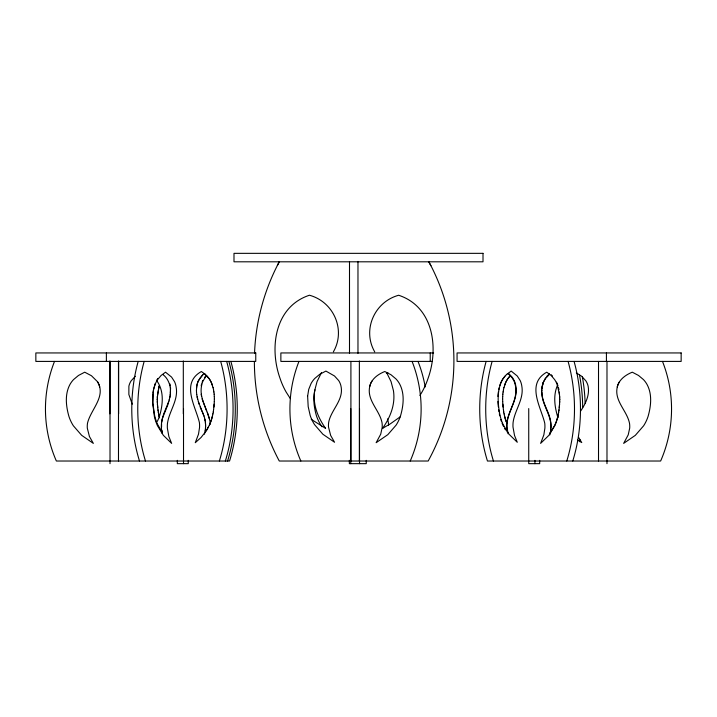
<?xml version="1.0" encoding="UTF-8"?>
<svg xmlns="http://www.w3.org/2000/svg" width="717" height="717" viewBox="0 0 717 717"><rect width="100%" height="100%" fill="white"/><g stroke="black" fill="none" stroke-linecap="round" stroke-linejoin="round"><path stroke-width="1.08" d="M214.311 401.637L214.365 398.939M559.663 402.318L559.78 399.082M157.292 399.763L157.265 396.618M502.635 399.082L502.689 396.483M170.386 393.122C171.04 386.167 168.513 378.8 162.867 374.471M196.44 390.317L196.754 386.185A16.374 11.58 -90 0 1 198.349 380.844L202.597 374.919M541.792 390.998L541.944 388.273M214.311 401.493L213.917 407.041M559.735 401.637L559.269 407.722M152.972 393.821L152.954 403.85L154.621 415.475A40.412 28.572 -90 0 0 157.713 424.643L162.445 432.736M157.346 397.308L159.049 385.8M497.939 396.483L498.351 391.867M502.689 396.618L502.841 394.126M205.394 429.16L205.528 427.359A22.335 15.792 -90 0 0 205.394 422.421M550.746 429.841L550.943 427.502A22.335 15.792 90 0 0 550.817 422.555C549.616 412.015 542.106 403.268 541.935 392.432M214.168 404.146L213.567 409.891M559.592 404.289L558.91 410.572M170.162 395.327L170.601 387.843M153.223 391.563L152.587 402.318L154.397 416.595A40.412 28.572 90 0 0 157.489 425.764L163.368 435.344L171.632 443.384L168.871 436.554L167.366 428.183A22.335 15.792 -90 0 1 167.491 423.236C169.257 410.895 178.605 400.059 176.131 387.01A16.374 11.58 90 0 0 174.536 381.668L171.578 377.097L165.519 372.195L161.11 375.457L157.615 379.598A24.871 17.584 -90 0 0 155.033 384.617L153.814 388.453M157.498 394.942L159.129 386.49M502.841 394.26L503.101 391.867M196.521 388.273L196.754 386.329A16.374 11.58 90 0 1 198.349 380.987L200.168 377.85L204.031 373.656M205.179 430.827L205.394 429.026M550.531 431.509L550.817 429.16M161.728 422.116L161.943 420.485M213.281 411.934L213.567 409.748M558.624 412.616L558.991 409.891M169.786 397.621L170.386 394.207M152.999 392.683L153.581 389.403M503.101 392.002L503.459 389.698M369.766 386.329C366.53 400.238 379.481 409.963 381.991 422.555A22.335 22.335 0 0 1 382.179 427.502L380.718 434.188L376.147 442.694L387.825 434.663L396.142 425.082A40.412 40.412 0 0 0 400.516 415.905C403.501 405.598 404.854 393.767 399.611 383.936A24.871 24.871 0 0 0 395.954 378.917L391.016 374.767L384.787 371.514C378.137 374.166 371.397 378.935 369.766 386.329A16.374 16.374 0 0 1 372.033 380.987M617.274 387.01C614.039 400.92 626.99 410.644 629.499 423.236A22.335 22.335 0 0 1 629.687 428.183L628.217 434.869L623.647 443.384L635.325 435.344L643.651 425.764A40.412 40.412 0 0 0 648.025 416.595C651.009 406.279 652.353 394.449 647.119 384.617A24.871 24.871 0 0 0 643.463 379.598L638.515 375.457L632.286 372.195C625.645 374.848 618.905 379.616 617.274 387.01A16.374 16.374 0 0 1 619.533 381.668M212.922 413.942L213.281 411.8M558.695 411.934L557.853 416.595A40.412 28.572 90 0 1 554.761 425.764L548.881 435.344L540.618 443.384L543.853 434.869L544.884 428.183A22.335 15.792 -90 0 0 544.759 423.236C540.878 406.799 525.902 383.828 546.73 372.195L551.131 375.457L554.626 379.598A24.871 17.584 90 0 1 557.217 384.617L559.502 394.942M205.179 430.693L204.488 434.188M550.226 433.185L550.602 430.827M162.248 418.862L161.504 423.236A22.335 15.792 -90 0 0 161.379 428.183L162.024 433.185M212.922 413.808L212.501 415.905A40.412 28.572 90 0 1 209.418 425.082M558.346 413.942L557.925 415.905A40.412 28.572 -90 0 1 554.833 425.082L550.1 433.176M153.357 390.523L155.257 383.496M169.257 399.996L170.01 396.501M498.709 389.698L499.166 387.637M503.459 389.842L503.917 387.637M549.84 434.869L550.298 432.503M315.014 389.842C312.818 398.419 314.019 407.516 316.484 415.905A40.412 40.412 0 0 0 320.858 425.082L322.014 426.785M162.024 419.983L163.664 414.023L168.809 401.341M169.481 398.876L167.751 405.006L162.409 418.361M503.917 387.772L505.135 383.801A24.871 17.584 -90 0 1 507.717 378.773L509.948 375.914M499.722 385.665L500.385 383.801A24.871 17.584 90 0 1 502.967 378.773L505.494 375.618M504.472 385.8L505.135 383.936A24.871 17.584 90 0 1 507.717 378.917L509.948 376.058M333.378 351.841C346.096 329.919 333.611 301.767 309.439 295.225C274.638 306.688 269.18 347.924 280.015 378.271A75.428 75.428 0 0 0 286.2 392.163L290.349 398.625M557.342 385.665C553.246 395.201 554.564 406.082 557.378 415.77A40.412 40.412 0 0 0 558.068 417.697M277.362 265.487L279.28 261.804A211.658 211.658 0 0 0 254.544 353.123M208.602 426.651L205.752 431.643M321.494 372.571L317.048 381.587L314.655 390.711A41.783 41.783 0 0 0 314.315 399.952C315.095 410.312 319.665 420.001 325.599 428.381L311.223 419.328M206.765 430.066L209.418 424.948A40.412 28.572 90 0 0 212.501 415.77M419.92 395.461L421.91 392.19A75.428 75.428 0 0 0 428.094 378.298C438.929 347.942 433.471 306.706 398.67 295.252C374.507 301.794 362.013 329.945 374.731 351.868M545.592 377.85L543.083 382.681L541.873 388.955A129.535 129.535 0 0 1 542.984 382.95M205.752 431.509L201.038 437.513L195.275 442.694L198.501 434.188L199.541 427.502A22.335 15.792 -90 0 0 199.407 422.555C195.526 406.118 180.55 383.147 201.378 371.514L205.788 374.767M504.329 376.999L503.262 378.477A24.871 17.584 -90 0 0 500.681 383.496C496.917 393.723 497.957 404.997 500.045 415.475A40.412 28.572 -90 0 0 503.128 424.643L509.016 434.233L517.271 442.264L514.519 435.434L513.005 427.063A22.335 15.792 -90 0 1 513.139 422.116C514.896 409.774 524.244 398.948 521.779 385.889A16.374 11.58 90 0 0 520.183 380.548L517.226 375.977L511.167 371.074L506.462 374.632M580.591 411.128C585.484 403.94 589.849 395.121 588.119 386.185A16.374 16.374 0 0 0 585.861 380.844L581.675 376.273L576.325 372.867M204.623 377.411L205.761 375.977M206.057 376.273L203.099 380.844A16.374 11.58 90 0 0 201.504 386.185C199.039 399.244 208.387 410.07 210.144 422.421A22.335 15.792 90 0 1 210.278 424.061M546.73 376.416L549.455 373.79M505.198 375.914L506.758 374.337M135.325 376.273L131.139 380.844A16.374 16.374 0 0 0 128.881 386.185L128.863 394.511L132.269 404.191M549.383 374.471L545.52 378.531L543.701 381.668A16.374 11.58 90 0 0 542.097 387.01M400.31 416.747L390.487 423.729L382.511 428.407C388.444 420.028 393.015 410.339 393.794 399.978A41.783 41.783 0 0 0 393.454 390.738L391.061 381.605L386.615 372.598M386.373 373.351L387.87 372.562M433.624 352.943L280.867 352.943L280.867 361.413L432.055 361.413M577.481 440.059L581.747 442.559L578.637 437.433M428.676 261.804L430.917 265.684M204.417 373.449L209.283 378.908A24.871 17.584 -90 0 1 211.865 383.936L212.528 385.8M508.514 373.351L512.377 377.411L514.197 380.548A16.374 11.58 90 0 1 515.792 385.889C518.257 398.948 508.909 409.774 507.152 422.116A22.335 15.792 90 0 0 507.018 427.063L508.057 433.749M508.21 373.656L512.081 377.716L513.901 380.844A16.374 11.58 -90 0 1 515.496 386.185C517.961 399.244 508.613 410.07 506.856 422.421A22.335 15.792 -90 0 0 506.722 427.359L507.367 432.369M551.212 374.767L552.475 376.058M207.052 375.914L209.283 378.773A24.871 17.584 90 0 1 211.865 383.801L213.083 387.772M97.467 381.668L91.462 375.744L84.714 372.195L78.485 375.457L73.537 379.598A24.871 24.871 0 0 0 69.881 384.617C64.647 394.449 65.991 406.279 68.984 416.595A40.412 40.412 0 0 0 73.349 425.764L81.675 435.344L93.353 443.384L89.446 436.554L87.313 428.183A22.335 22.335 0 0 1 87.501 423.236C90.629 409.479 106.528 396.528 97.467 381.668A16.374 16.374 0 0 1 99.726 387.01M504.535 428.309L505.476 429.931M206.532 410.832L202.095 398.876M202.077 411.271L198.322 401.645M503.648 426.651L502.832 424.948A40.412 28.572 -90 0 1 502.088 423.2M200.124 406.826L204.013 416.066M207.267 412.427L209.337 418.862M202.812 412.723L204.488 417.679M557.951 385.8L557.288 383.936A24.871 17.584 90 0 0 556.526 382.161M199.147 404.325L197.112 396.797M387.565 418.862L388.291 422.116A22.335 22.335 0 0 1 388.542 425.405M204.488 417.545L205.179 420.924M558.507 387.772L558.964 389.842M213.083 387.637L213.541 389.842M197.641 399.315L196.736 394.511M504.078 413.808L504.499 415.905A40.412 28.572 -90 0 0 506.148 421.542M499.328 413.808L499.749 415.77M158.654 413.942L159.075 415.905A40.412 28.572 90 0 0 159.559 417.832M159.147 416.595L158.305 411.934M204.874 419.158L205.394 422.555A22.335 15.792 90 0 1 205.528 427.502M161.943 430.388L162.248 432.064M503.719 411.8L504.078 413.942M213.541 389.698L213.899 392.002M201.199 394.207L201.567 396.501M503.433 409.748L503.719 411.934M498.682 409.748L498.969 411.8M158.009 409.891L158.376 412.616M503.433 409.891L502.832 404.146M158.09 410.572L157.408 404.289M559.323 392.002L559.654 397.308M213.899 391.867L214.159 394.26M196.512 392.298L196.736 394.646M503.083 407.041L502.689 401.493M498.333 406.897L497.93 401.493M157.731 407.722L157.265 401.637M214.159 394.126L214.311 396.618M541.864 390.317C540.887 402.219 549.321 411.854 550.746 423.236A22.335 15.792 -90 0 1 550.871 428.183M196.44 390.173L196.512 392.432M559.735 396.618L559.708 399.763M214.311 396.483L214.365 399.082M502.635 398.939L502.689 401.637M157.22 399.082L157.337 402.318M606.985 361.413L606.985 463.657M606.43 352.943L606.43 361.413M598.516 361.413L598.516 461.022M539.677 460.35L539.677 463.657L528.734 463.657L528.734 408.573M534.927 460.35L534.927 463.657M430.227 352.943L430.227 361.413M366.244 460.35L366.244 463.657L349.349 463.657L349.349 460.314M359.522 408.573L359.522 463.657M359.369 360.974L359.369 461.022M357.971 261.4L357.971 353.338M350.909 361.413L350.909 461.022M350.756 408.573L350.756 463.657M349.502 261.804L349.502 353.338M188.266 460.35L188.266 463.657L177.323 463.657L177.323 460.35M183.516 408.573L183.516 463.657M183.31 360.974L183.31 413.852M118.637 360.974L118.637 413.852M118.484 361.413L118.484 461.022M110.015 361.413L110.015 463.657M109.871 360.974L109.871 413.852M106.385 352.943L106.385 361.413M228.884 361.413A129.535 91.597 -90 0 1 227.567 461.022M230.874 361.413A129.535 91.597 -90 0 1 229.548 461.022L56.365 461.022A129.535 129.535 0 0 1 54.51 361.413M201.208 385.889A16.374 11.58 -90 0 1 201.585 384.025M202.122 382.242A16.374 11.58 -90 0 1 202.803 380.548M662.49 361.413A129.535 129.535 0 0 1 660.635 461.022L487.452 461.022A129.535 91.597 90 0 1 486.126 361.413M254.383 361.395A211.658 211.658 0 0 0 279.28 461.022L428.192 461.022L428.999 459.48A208.127 208.127 0 0 0 428.999 262.046M418.029 361.413A129.535 129.535 0 0 1 425.19 386.965M579.488 374.991A129.535 91.597 -90 0 1 582.688 407.31M580.071 439.736A129.535 91.597 -90 0 1 579.712 441.726M582.383 376.972A129.535 91.588 -90 0 1 585.135 403.223M506.838 423.2A40.412 28.572 -90 0 1 504.499 415.77M300.844 461.022A129.535 129.535 0 0 1 298.971 361.413M412.078 361.413A129.535 129.535 0 0 1 410.214 461.022M156.431 380.351A24.871 24.871 0 0 1 158.726 383.801C163.96 393.633 162.616 405.463 159.622 415.77A40.412 40.412 0 0 1 157.283 421.408M493.439 461.022A129.535 91.597 -90 0 1 492.113 361.413M574.075 361.413A129.535 91.588 -90 0 1 572.758 461.022M568.088 361.413A129.535 91.588 -90 0 1 566.771 461.022M501.398 421.408A40.412 28.572 -90 0 1 500.78 419.57M220.684 361.413A129.535 91.588 -90 0 1 219.366 461.022M226.671 361.413A129.535 91.588 -90 0 1 225.353 461.022M156.88 380.055A24.871 17.584 90 0 1 157.839 378.477M169.992 384.025A16.374 11.58 -90 0 1 170.368 385.889M161.603 427.063A22.335 15.792 -90 0 1 161.603 423.765M145.479 461.022A129.535 91.588 -90 0 1 144.162 361.413M139.492 461.022A129.535 91.588 -90 0 1 138.175 361.413M307.629 396.187L308.185 406.602L310.183 415.475A40.412 40.412 0 0 0 314.557 424.643L322.874 434.233L334.552 442.264L330.654 435.434L328.52 427.063A22.335 22.335 0 0 1 328.709 422.116C331.218 409.524 344.169 399.799 340.933 385.889A16.374 16.374 0 0 0 338.666 380.548L334.489 375.977L325.912 371.074L319.683 374.337L314.745 378.477A24.871 24.871 0 0 0 311.088 383.496L308.713 389.403L307.629 396.187M483.007 253.343L233.993 253.343L233.993 261.804L483.007 261.804L483.007 253.343M255.754 352.943L35.85 352.943L35.85 361.413L255.754 361.413L255.754 352.943M681.15 352.943L457.07 352.943L457.07 361.413L681.15 361.413L681.15 352.943"/></g></svg>
